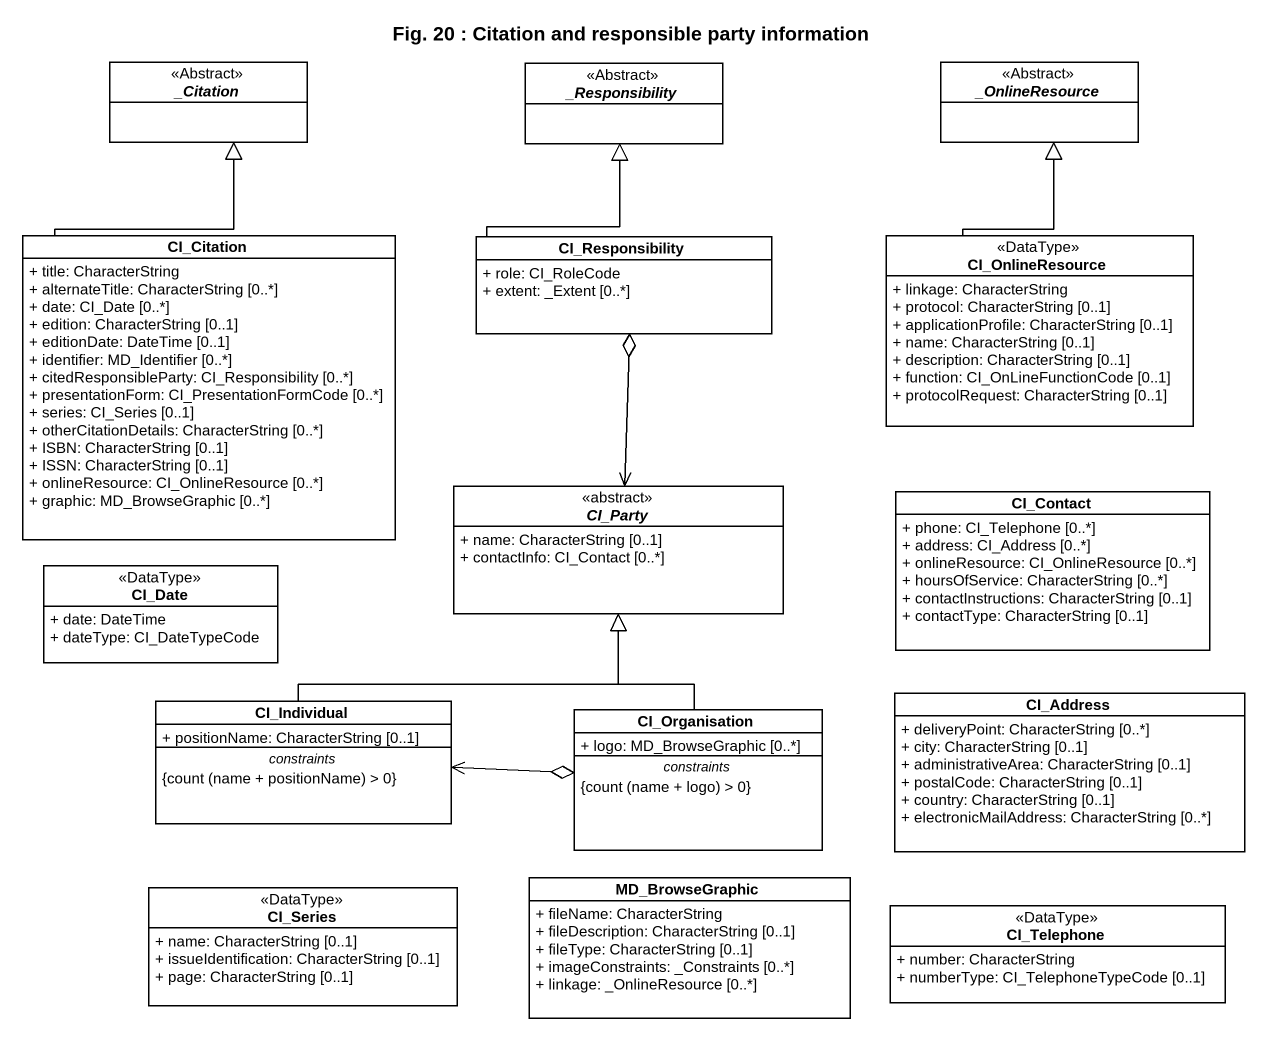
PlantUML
@startuml
title Fig. 20 : Citation and responsible party information
hide circle
hide empty members
skinparam classAttributeIconSize 0
abstract class "_Citation" as Citation <<Abstract>>
abstract class "_Responsibility" as Responsibility <<Abstract>>
abstract class "_OnlineResource" as OnlineResource <<Abstract>>
class CI_Citation {
  + title: CharacterString
  + alternateTitle: CharacterString [0..*]
  + date: CI_Date [0..*]
  + edition: CharacterString [0..1]
  + editionDate: DateTime [0..1]
  + identifier: MD_Identifier [0..*]
  + citedResponsibleParty: CI_Responsibility [0..*]
  + presentationForm: CI_PresentationFormCode [0..*]
  + series: CI_Series [0..1]
  + otherCitationDetails: CharacterString [0..*]
  + ISBN: CharacterString [0..1]
  + ISSN: CharacterString [0..1]
  + onlineResource: CI_OnlineResource [0..*]
  + graphic: MD_BrowseGraphic [0..*]
}
class CI_Responsibility {
  + role: CI_RoleCode
  + extent: _Extent [0..*]
}
class CI_OnlineResource <<DataType>> {
  + linkage: CharacterString
  + protocol: CharacterString [0..1]
  + applicationProfile: CharacterString [0..1]
  + name: CharacterString [0..1]
  + description: CharacterString [0..1]
  + function: CI_OnLineFunctionCode [0..1]
  + protocolRequest: CharacterString [0..1]
}
abstract class CI_Party <<abstract>> {
  + name: CharacterString [0..1]
  + contactInfo: CI_Contact [0..*]
}
class CI_Contact {
  + phone: CI_Telephone [0..*]
  + address: CI_Address [0..*]
  + onlineResource: CI_OnlineResource [0..*]
  + hoursOfService: CharacterString [0..*]
  + contactInstructions: CharacterString [0..1]
  + contactType: CharacterString [0..1]
}
class CI_Date <<DataType>> {
  + date: DateTime
  + dateType: CI_DateTypeCode
}
class CI_Individual {
  + positionName: CharacterString [0..1]
  -- constraints --
  {field} {count (name + positionName) > 0}
}
class CI_Organisation {
  + logo: MD_BrowseGraphic [0..*]
  -- constraints --
  {field} {count (name + logo) > 0}
}
class CI_Address {
  + deliveryPoint: CharacterString [0..*]
  + city: CharacterString [0..1]
  + administrativeArea: CharacterString [0..1]
  + postalCode: CharacterString [0..1]
  + country: CharacterString [0..1]
  + electronicMailAddress: CharacterString [0..*]
}
class CI_Series <<DataType>> {
  + name: CharacterString [0..1]
  + issueIdentification: CharacterString [0..1]
  + page: CharacterString [0..1]
}
class MD_BrowseGraphic {
  + fileName: CharacterString
  + fileDescription: CharacterString [0..1]
  + fileType: CharacterString [0..1]
  + imageConstraints: _Constraints [0..*]
  + linkage: _OnlineResource [0..*]
}
class CI_Telephone <<DataType>> {
  + number: CharacterString
  + numberType: CI_TelephoneTypeCode [0..1]
}
CI_Citation -up-|> Citation
CI_Responsibility -up-|> Responsibility
CI_Responsibility o--> CI_Party
CI_OnlineResource -up-|> OnlineResource
CI_Individual -up-|> CI_Party
CI_Organisation -up-|> CI_Party
CI_Organisation o-left-> CI_Individual
@enduml
